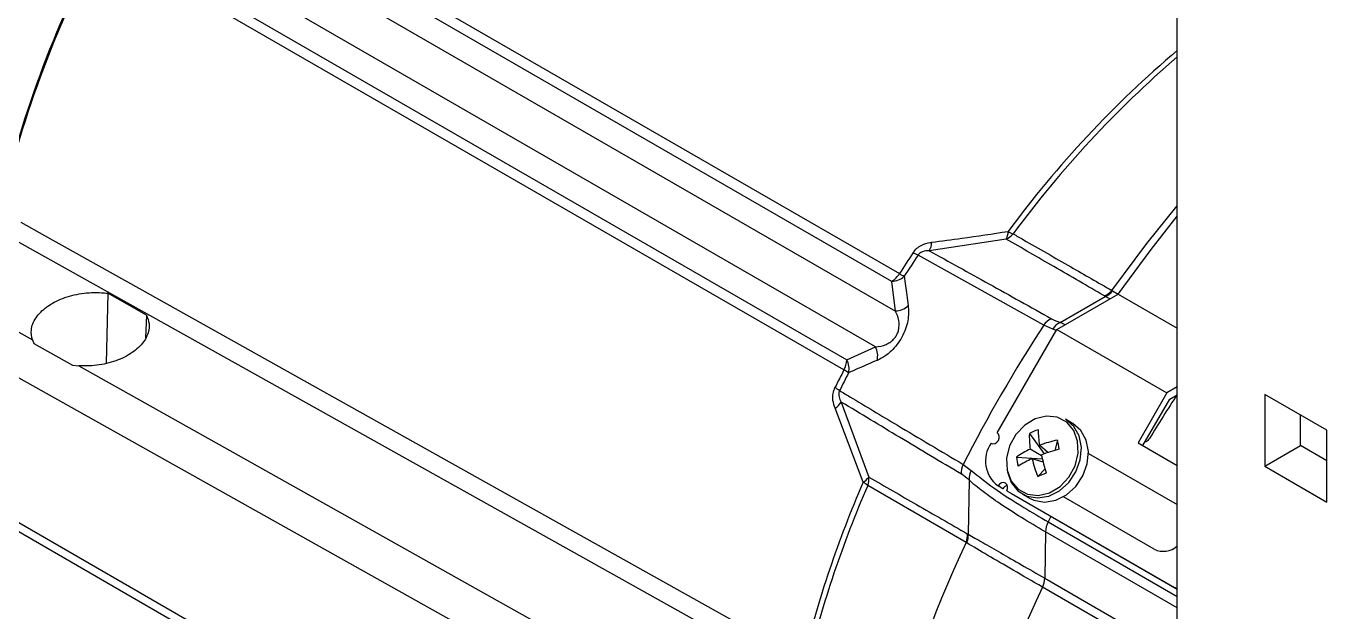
# Model space of a CAD drawing. Extents: x 8 to 113, y 0 to 87.
# Drawn here: x 73.043 to 77.893, y 8.937 to 11.12 of the extents above; entities that cross this region are included whole.
import ezdxf

# ---------------------------------------------------------------- set-up
doc = ezdxf.new("R2010")
doc.units = 0
doc.header["$MEASUREMENT"] = 0
doc.layers.add('OBJECT', color=7, linetype='CONTINUOUS')

msp = doc.modelspace()

# ---------------------------------------------------------------- linework, layer by layer
at = {"layer": 'OBJECT'}
for p, q in [((77.3347, 7.9713), (77.3347, 12.8697)), ((73.5276, 11.7955), (76.2988, 10.1958)), ((76.2702, 10.167), (73.5002, 11.766)), ((73.4165, 11.7116), (76.2837, 10.0564)), ((76.2095, 9.9228), (73.3395, 11.5796)), ((73.3324, 11.4737), (76.1024, 9.8746)), ((76.0919, 9.8365), (73.3208, 11.4363)), ((76.6965, 10.325), (76.4095, 10.2812)), ((76.8365, 10.0034), (76.3681, 10.2648)), ((76.2837, 10.0564), (76.2702, 10.167)), ((73.3475, 10.1224), (73.3417, 9.8605)), ((73.4918, 10.0411), (73.3475, 10.1224)), ((76.8856, 9.9875), (77.1141, 10.1195)), ((76.8979, 10.0135), (77.0663, 10.1109)), ((77.0903, 10.1333), (77.0932, 10.1316)), ((77.0932, 10.1316), (77.1143, 10.1197)), ((77.1141, 10.1195), (77.3347, 9.9921)), ((72.8674, 10.0607), (73.0666, 9.9489)), ((73.4918, 10.0411), (73.4886, 9.9566)), ((76.8702, 9.9886), (76.8365, 10.0034)), ((73.0666, 9.9489), (73.0723, 9.935)), ((76.6631, 9.6022), (76.8856, 9.9875)), ((76.8832, 9.9834), (76.8702, 9.9886)), ((76.8856, 9.9875), (77.2957, 9.7508)), ((73.0723, 9.935), (73.216, 9.8539)), ((76.1024, 9.8746), (76.2095, 9.9228)), ((73.216, 9.8539), (73.2393, 9.852)), ((77.2957, 9.7508), (77.1882, 9.5646)), ((77.3347, 9.7733), (77.2957, 9.7508)), ((76.0814, 9.7168), (76.1844, 9.4368)), ((77.2062, 9.5543), (77.3062, 9.7275)), ((77.3062, 9.7275), (77.3347, 9.7439)), ((77.3347, 9.7453), (77.3346, 9.7454)), ((77.8926, 9.6113), (77.6607, 9.7452)), ((77.6607, 9.7452), (77.6607, 9.4774)), ((76.1635, 9.4174), (76.0588, 9.6935)), ((76.9444, 9.6373), (76.9183, 9.6524)), ((77.7936, 9.5542), (77.7936, 9.6685)), ((77.8926, 9.3435), (77.8926, 9.6113)), ((76.7831, 9.5998), (76.8389, 9.5236)), ((76.8517, 9.528), (76.821, 9.5559)), ((76.888, 9.5748), (76.8781, 9.5363)), ((77.1882, 9.5646), (77.3347, 9.4801)), ((77.6607, 9.4774), (77.7936, 9.5542)), ((77.8926, 9.497), (77.7936, 9.5542)), ((76.735, 9.5116), (76.8315, 9.5047)), ((76.7864, 9.5416), (76.8285, 9.5176)), ((77.0034, 9.5253), (77.3347, 9.334)), ((77.0034, 9.5253), (77.3347, 9.334)), ((76.5362, 9.4841), (76.5668, 9.4614)), ((76.8348, 9.4921), (76.7935, 9.5053)), ((76.8141, 9.4393), (76.8416, 9.4681)), ((77.6607, 9.4774), (77.8926, 9.3435)), ((76.5587, 9.426), (76.5547, 9.2238)), ((76.0998, 7.4855), (72.7877, 9.3975)), ((72.7877, 9.3648), (76.0998, 7.4528)), ((76.5473, 9.1929), (76.1805, 9.4057)), ((76.6665, 9.404), (76.6668, 9.4038)), ((76.6665, 9.404), (76.6845, 9.3936)), ((76.6848, 9.3934), (76.6668, 9.4038)), ((76.6845, 9.3936), (76.6848, 9.3934)), ((76.6987, 9.3854), (77.3241, 9.0243)), ((76.6987, 9.3854), (76.7167, 9.375)), ((76.7167, 9.375), (77.3347, 9.0182)), ((76.7573, 9.3735), (76.7834, 9.3584)), ((77.2482, 9.168), (76.9099, 9.3634)), ((76.8635, 9.2902), (76.8531, 9.2698)), ((76.8531, 9.2698), (77.3347, 8.9918)), ((76.843, 9.2325), (76.8404, 9.0596)), ((77.3347, 8.9486), (76.843, 9.2325)), ((76.5501, 9.1913), (76.5473, 9.1929)), ((77.2361, 8.7931), (76.8322, 9.0263)), ((76.8404, 9.0596), (77.3347, 8.7743)), ((77.3241, 9.0243), (77.3347, 9.0192)), ((77.3347, 9.0182), (77.3241, 9.0243))]:
    msp.add_line(p, q, dxfattribs=at)
at = {"layer": 'OBJECT', "flags": 128}
for points in [[(77.0903, 10.1333), (77.2208, 10.3077), (77.3347, 10.4486)], [(73.0239, 10.3878), (73.1119, 10.3385), (73.4638, 10.1414), (74.8716, 9.3531), (75.9403, 8.7549)], [(77.1141, 10.1195), (77.2366, 10.2855), (77.3347, 10.4097)], [(75.903, 8.698), (75.045, 9.1779), (74.1288, 9.6906), (72.9863, 10.3299)], [(77.0827, 10.1013), (77.0663, 10.1109), (77.0663, 10.1109), (77.0663, 10.1109)], [(76.1505, 8.0487), (75.9851, 8.1414), (75.2762, 8.5387), (72.7894, 9.9325)], [(73.2393, 9.852), (73.7824, 9.5472), (74.6974, 9.0337), (75.5374, 8.5624)], [(76.7003, 9.4621), (76.715, 9.4221), (76.7411, 9.3914), (76.776, 9.3729), (76.8165, 9.3685), (76.8584, 9.3785), (76.8977, 9.402), (76.9305, 9.4368), (76.9537, 9.4793), (76.965, 9.5255), (76.9631, 9.5708), (76.9485, 9.6107), (76.9224, 9.6415), (76.8874, 9.66), (76.847, 9.6644), (76.8051, 9.6544), (76.7657, 9.6308), (76.7329, 9.5961), (76.7097, 9.5536), (76.6985, 9.5074), (76.7003, 9.4621)], [(76.7011, 9.4565), (76.7154, 9.4167), (76.7405, 9.3855), (76.7742, 9.3656), (76.8137, 9.3588), (76.8552, 9.3657), (76.8952, 9.3857), (76.9301, 9.417), (76.9568, 9.4568), (76.9729, 9.5016), (76.977, 9.5474), (76.9688, 9.5902), (76.9489, 9.6261), (76.9191, 9.6519), (76.9183, 9.6524)], [(76.7834, 9.3584), (76.8004, 9.3505), (76.8398, 9.3437), (76.8814, 9.3506), (76.9214, 9.3706), (76.9563, 9.4019), (76.983, 9.4417), (76.9991, 9.4865), (77.0032, 9.5323), (76.9949, 9.5751), (76.975, 9.6109), (76.9452, 9.6368), (76.9444, 9.6373)], [(76.6406, 9.5632), (76.6475, 9.5612), (76.6551, 9.5625), (76.6622, 9.5668), (76.6678, 9.5735), (76.6709, 9.5817), (76.6711, 9.59), (76.6683, 9.5972), (76.6631, 9.6022)], [(76.6987, 9.3854), (76.7018, 9.3936), (76.702, 9.4019), (76.6992, 9.4091), (76.694, 9.4141), (76.6871, 9.4161), (76.6795, 9.4149), (76.6724, 9.4105), (76.6668, 9.4038)]]:
    msp.add_lwpolyline(points, dxfattribs=at)
at = {"layer": 'OBJECT'}
for centre, radius, start, end in [((77.0795, 9.4688), 4.2468, 152.3536, 167.2604), ((77.1019, 9.4557), 4.2684, 152.3536, 167.2604), ((79.9274, 7.9751), 4.0058, 130.3338, 143.5833), ((79.9657, 7.9508), 4.0308, 130.7474, 143.5714), ((76.6489, 10.3524), 0.055, 330.1018, 0.7962), ((76.6722, 10.385), 0.0647, 292.1259, 321.1062), ((76.755, 10.4368), 0.098, 238.5526, 250.6652), ((76.3627, 10.3128), 0.0564, 325.9166, 359.8836), ((80.218, 7.7017), 4.6455, 146.3733, 147.5286), ((80.2473, 7.6848), 4.6588, 146.3732, 147.5288), ((76.4399, 10.4253), 0.1758, 239.1782, 245.8836), ((76.2243, 10.2412), 0.0872, 301.7199, 328.6156), ((76.2685, 10.2377), 0.0707, 271.3066, 313.0721), ((76.4289, 10.4162), 0.256, 239.4337, 244.0317), ((77.0388, 10.1727), 0.0649, 292.1499, 322.5864), ((77.0416, 10.1707), 0.0647, 292.4621, 322.8805), ((76.2813, 10.1274), 0.071, 271.9255, 314.7782), ((81.7034, 6.8426), 5.8032, 146.99867, 152.92301), ((76.8907, 9.9672), 0.0652, 112.3804, 146.3307), ((76.9248, 9.9559), 0.0636, 115.073, 149.0994), ((76.1468, 9.8896), 0.0709, 345.7954, 27.8727), ((76.0147, 9.8783), 0.0878, 331.6029, 357.563), ((76.0404, 9.8408), 0.0706, 347.6405, 28.5748), ((80.215, 7.7001), 4.6436, 152.6086, 153.522), ((80.2483, 7.6811), 4.6616, 152.6089, 153.5215), ((75.9726, 9.6248), 0.2431, 55.7595, 60.6028), ((75.9701, 9.6124), 0.1811, 54.2968, 60.8042), ((76.0311, 9.7431), 0.0568, 299.1087, 332.3478), ((82.4032, 6.4394), 6.0515, 146.88591, 148.7325), ((76.8867, 9.395), 0.2295, 108.0909, 116.8234), ((77.24, 9.6256), 0.4247, 181.6861, 189.4564), ((76.7348, 9.4968), 0.1153, 144.815, 233.6486), ((77.089, 9.588), 0.3061, 177.7999, 188.7333), ((76.9884, 9.0913), 0.4937, 101.7319, 109.8128), ((75.9951, 9.3846), 0.9128, 9.8557, 12.0228), ((76.9159, 9.2608), 0.3091, 114.7539, 125.8028), ((76.96, 9.5375), 0.2265, 186.5674, 195.3106), ((77.076, 8.8595), 0.7051, 104.9142, 110.5905), ((77.5561, 9.684), 0.7465, 192.7216, 198.0529), ((76.5947, 9.4551), 0.0653, 153.5753, 186.6066), ((76.6223, 9.4301), 0.0637, 150.6182, 183.7492), ((76.9645, 9.1217), 0.42, 114.0388, 122.0612), ((77.29, 9.6247), 0.5107, 193.5192, 201.2856), ((79.9919, 7.759), 4.1722, 156.5781, 166.1907), ((76.1374, 9.4666), 0.0556, 297.9599, 327.6407), ((76.1166, 9.3312), 0.0982, 49.3613, 61.4486), ((76.12, 9.4291), 0.0649, 338.9031, 6.8657), ((76.4307, 10.4127), 1.0462, 291.5002, 293.414), ((80.0207, 7.7422), 4.185, 156.5781, 166.1907), ((76.7059, 9.3821), 0.0239, 101.7085, 151.7519), ((76.9303, 9.2288), 0.0874, 152.0634, 177.6046), ((76.4872, 9.2178), 0.065, 337.425, 6.8434), ((76.4903, 9.2165), 0.0649, 337.1284, 6.5321), ((80.5294, 7.3123), 4.4038, 154.7208, 178.2852), ((77.2828, 9.2371), 0.0773, 243.3912, 312.1826), ((81.0302, 7.03), 4.6485, 154.5679, 177.026), ((76.7554, 9.0629), 0.0851, 334.5118, 357.8246)]:
    msp.add_arc(centre, radius, start, end, dxfattribs=at)
for points, knots in [([(76.4191, 10.3127), (76.4564, 10.3176), (76.5506, 10.3302), (76.6462, 10.3445), (76.7039, 10.3532)], [0, 0, 0, 0, 0.396331, 1, 1, 1, 1]), ([(76.7225, 10.3443), (76.7353, 10.337), (76.8069, 10.296), (76.9294, 10.2257), (77.0394, 10.1625), (77.0903, 10.1333)], [0, 0, 0, 0, 0.1041979, 0.5858463, 1, 1, 1, 1]), ([(76.3498, 10.2743), (76.3544, 10.2799), (76.3634, 10.2912), (76.3857, 10.3049), (76.4049, 10.3106), (76.4173, 10.3124), (76.4191, 10.3127)], [0, 0, 0, 0, 0.254854, 0.508631, 0.928591, 1, 1, 1, 1]), ([(77.0632, 10.1126), (77.0003, 10.149), (76.8777, 10.22), (76.7558, 10.2907), (76.6965, 10.325)], [0, 0, 0, 0, 0.514049, 1, 1, 1, 1]), ([(76.4095, 10.2812), (76.4014, 10.2809), (76.3912, 10.2805), (76.3779, 10.2745), (76.3719, 10.27), (76.3691, 10.2662), (76.3681, 10.2648)], [0, 0, 0, 0, 0.580898, 0.740076, 0.900892, 1, 1, 1, 1]), ([(76.4095, 10.2812), (76.4836, 10.2402), (76.6359, 10.1561), (76.7879, 10.0711), (76.8659, 10.0275)], [0, 0, 0, 0, 0.486655, 1, 1, 1, 1]), ([(76.3169, 10.186), (76.3197, 10.1624), (76.3242, 10.1261), (76.3295, 10.0897), (76.3313, 10.0769)], [0, 0, 0, 0, 0.648493, 1, 1, 1, 1]), ([(73.0666, 9.9489), (73.0642, 9.9612), (73.0588, 9.9886), (73.0769, 10.0323), (73.1178, 10.0737), (73.1777, 10.1056), (73.2494, 10.1241), (73.3082, 10.1269), (73.3398, 10.1233), (73.3475, 10.1224)], [0, 0, 0, 0, 0.132307, 0.294526, 0.457212, 0.620426, 0.783854, 0.947085, 1, 1, 1, 1]), ([(77.0663, 10.1109), (77.0663, 10.1109), (77.0652, 10.1114), (77.0642, 10.112), (77.0632, 10.1126)], [0, 0, 0, 0, 0.000279, 1, 1, 1, 1]), ([(73.4918, 10.0411), (73.4959, 10.0306), (73.5056, 10.0054), (73.4973, 9.9626), (73.4652, 9.9187), (73.4121, 9.8824), (73.3443, 9.8583), (73.2837, 9.8502), (73.2493, 9.8516), (73.2393, 9.852)], [0, 0, 0, 0, 0.117568, 0.279861, 0.442586, 0.605907, 0.769588, 0.933237, 1, 1, 1, 1]), ([(76.2095, 9.9228), (76.2224, 9.9244), (76.2397, 9.9266), (76.2632, 9.9388), (76.276, 9.9491), (76.2862, 9.9619), (76.2931, 9.9756), (76.2976, 9.9931), (76.2979, 10.0194), (76.2915, 10.0403), (76.2852, 10.0534), (76.2837, 10.0564)], [0, 0, 0, 0, 0.248555, 0.3333352, 0.4187373, 0.4770675, 0.535602, 0.6044922, 0.7131677, 0.9343368, 1, 1, 1, 1]), ([(76.3313, 10.0769), (76.3326, 10.0592), (76.3343, 10.0342), (76.3227, 9.9905), (76.3089, 9.9595), (76.2899, 9.9302), (76.2651, 9.9027), (76.2393, 9.8834), (76.2225, 9.8755), (76.2155, 9.8722)], [0, 0, 0, 0, 0.26946, 0.38121, 0.493906, 0.593567, 0.708386, 0.879636, 1, 1, 1, 1]), ([(76.8659, 10.0275), (76.8761, 10.0225), (76.8864, 10.0175), (76.8979, 10.0135), (76.8979, 10.0135)], [0, 0, 0, 0, 0.99997, 1, 1, 1, 1]), ([(76.8979, 10.0135), (76.8979, 10.0135), (76.9041, 10.0111), (76.9108, 10.0086), (76.9176, 10.006)], [0, 0, 0, 0, 0.000067, 1, 1, 1, 1]), ([(76.2155, 9.8722), (76.1933, 9.8628), (76.1577, 9.8477), (76.1226, 9.8317), (76.1094, 9.8257)], [0, 0, 0, 0, 0.624895, 1, 1, 1, 1]), ([(76.0588, 9.6935), (76.0557, 9.703), (76.0501, 9.7201), (76.0496, 9.7476), (76.0556, 9.7631), (76.0584, 9.7705)], [0, 0, 0, 0, 0.395776, 0.712488, 1, 1, 1, 1]), ([(76.0758, 9.7595), (76.0749, 9.7574), (76.0731, 9.7533), (76.0722, 9.7452), (76.0738, 9.7318), (76.0783, 9.723), (76.0814, 9.7168)], [0, 0, 0, 0, 0.128041, 0.255391, 0.479319, 1, 1, 1, 1]), ([(76.0758, 9.7595), (76.0885, 9.7518), (76.1604, 9.7087), (76.3136, 9.6165), (76.4546, 9.5327), (76.5362, 9.4841)], [0, 0, 0, 0, 0.083466, 0.469044, 1, 1, 1, 1]), ([(76.5298, 9.4476), (76.453, 9.4934), (76.3033, 9.5828), (76.1541, 9.6729), (76.0814, 9.7168)], [0, 0, 0, 0, 0.513008, 1, 1, 1, 1]), ([(77.2307, 9.5803), (77.2288, 9.5777), (77.2257, 9.5733), (77.2201, 9.5694), (77.2163, 9.5678), (77.2145, 9.5679), (77.2141, 9.5679)], [0, 0, 0, 0, 0.422499, 0.716855, 0.937573, 1, 1, 1, 1]), ([(76.5668, 9.4614), (76.5931, 9.4401), (76.6464, 9.3969), (76.7472, 9.332), (76.8224, 9.2878), (76.8531, 9.2698)], [0, 0, 0, 0, 0.365392, 0.741453, 1, 1, 1, 1]), ([(76.1844, 9.4368), (76.2439, 9.4026), (76.3661, 9.3324), (76.4888, 9.2618), (76.5518, 9.2256)], [0, 0, 0, 0, 0.486388, 1, 1, 1, 1]), ([(76.5587, 9.426), (76.5587, 9.426), (76.5493, 9.4342), (76.5395, 9.4409), (76.5298, 9.4476)], [0, 0, 0, 0, 0.000029, 1, 1, 1, 1]), ([(76.843, 9.2325), (76.843, 9.2325), (76.8115, 9.2506), (76.7517, 9.2864), (76.674, 9.3363), (76.6091, 9.3833), (76.5738, 9.4107), (76.5587, 9.426), (76.5587, 9.426)], [0, 0, 0, 0, 0.000005, 0.258899, 0.517796, 0.758901, 0.999996, 1, 1, 1, 1]), ([(76.5518, 9.2256), (76.5528, 9.225), (76.5538, 9.2244), (76.5547, 9.2238), (76.5547, 9.2238)], [0, 0, 0, 0, 0.999705, 1, 1, 1, 1]), ([(76.5547, 9.2238), (76.5547, 9.2238), (76.5701, 9.215), (76.6074, 9.1939), (76.6743, 9.1554), (76.7523, 9.1105), (76.8101, 9.0771), (76.8404, 9.0596), (76.8404, 9.0596)], [0, 0, 0, 0, 0.000005, 0.254675, 0.509348, 0.754672, 0.999996, 1, 1, 1, 1]), ([(76.8322, 9.0263), (76.7947, 9.0479), (76.7188, 9.0918), (76.6219, 9.1485), (76.5746, 9.1767), (76.5501, 9.1913)], [0, 0, 0, 0, 0.319105, 0.647495, 1, 1, 1, 1])]:
    msp.add_open_spline(points, degree=3, knots=knots, dxfattribs=at)

doc.saveas('drawing.dxf')
